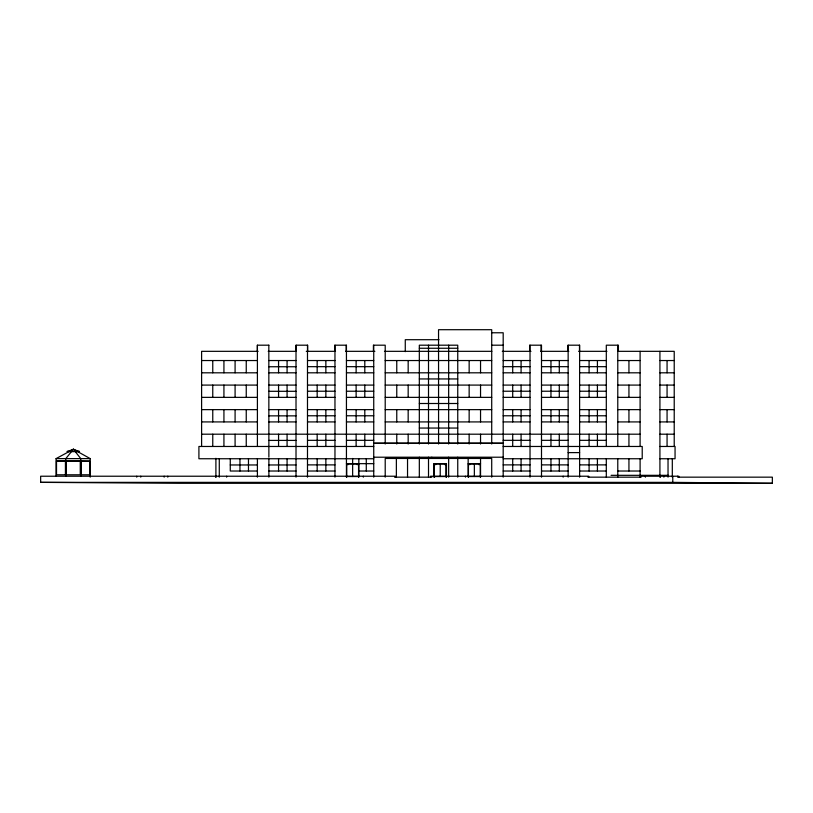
<?xml version="1.0" encoding="UTF-8"?>
<svg xmlns="http://www.w3.org/2000/svg" width="813" height="813" viewBox="0 0 813 813"><rect width="100%" height="100%" fill="white"/><g stroke="black" fill="none" stroke-linecap="round" stroke-linejoin="round"><path stroke-width="1.22" d="M71.127 452.058L65.802 458.613L65.802 476.225M56.067 476.225L56.067 458.613L73.404 449.254L79.491 451.642L67.205 451.642L73.404 449.254L90.202 458.613L90.202 477.16M491.824 332.771L503.186 332.771L503.186 477.16M439.01 339.702L405.27 339.702L405.27 351.663M257.355 351.46L257.355 345.19L268.879 345.19M491.713 345.19L503.186 345.19M419.325 348.259L457.749 348.259M258.138 351.328L201.604 351.328L201.604 446.469M268.209 351.328L296.176 351.328M306.277 351.328L335.515 351.328M345.545 351.328L374.874 351.328M384.468 351.328L491.835 351.328M502.302 351.328L530.97 351.328M540.625 351.328L568.836 351.328M578.632 351.328L606.935 351.328M617.778 351.328L674.221 351.328L674.221 446.469M201.604 360.535L257.406 360.535M268.879 360.535L296.013 360.535M307.487 360.535L334.966 360.535M346.44 360.535L373.736 360.535M385.21 360.535L491.713 360.535M503.186 360.535L530.025 360.535M541.499 360.535L568.185 360.535M579.618 360.535L606.305 360.535M617.778 360.535L640.105 360.535M659.922 360.535L674.221 360.535M268.879 366.744L296.013 366.744M307.487 366.673L334.966 366.673M346.44 366.673L373.736 366.673M503.186 366.673L530.025 366.673M541.499 366.673L568.185 366.673M579.618 366.673L606.305 366.673M201.604 372.811L257.406 372.811M268.879 372.811L296.013 372.811M307.487 372.811L334.966 372.811M346.44 372.811L373.736 372.811M385.21 372.811L491.713 372.811M503.186 372.811L530.025 372.811M541.499 372.811L568.185 372.811M579.618 372.811L606.305 372.811M617.778 372.811L640.105 372.811M659.922 372.811L674.221 372.811M419.325 378.949L457.749 378.949M201.604 385.088L257.406 385.088M268.879 385.088L296.013 385.088M307.487 385.088L334.966 385.088M346.44 385.088L373.736 385.088M385.21 385.088L491.713 385.088M503.186 385.088L530.025 385.088M541.499 385.088L568.185 385.088M579.618 385.088L606.305 385.088M617.778 385.088L640.105 385.088M659.922 385.088L674.221 385.088M268.879 391.297L296.013 391.297M307.487 391.226L334.966 391.226M346.44 391.226L373.736 391.226M503.186 391.226L530.025 391.226M541.499 391.226L568.185 391.226M579.618 391.226L606.305 391.226M201.604 397.364L257.406 397.364M268.879 397.364L296.013 397.364M307.487 397.364L334.966 397.364M346.44 397.364L373.736 397.364M385.21 397.364L491.713 397.364M503.186 397.364L530.025 397.364M541.499 397.364L568.185 397.364M579.618 397.364L606.305 397.364M617.778 397.364L640.105 397.364M659.922 397.364L674.221 397.364M419.325 403.502L457.749 403.502M201.604 409.64L257.406 409.64M268.879 409.64L296.013 409.64M307.487 409.64L334.966 409.64M346.44 409.64L373.736 409.64M385.21 409.64L491.713 409.64M503.186 409.64L530.025 409.64M541.499 409.64L568.185 409.64M579.618 409.64L606.305 409.64M617.778 409.64L640.105 409.64M659.922 409.64L674.221 409.64M268.879 415.86L296.013 415.86M307.487 415.778L334.966 415.778M346.44 415.778L373.736 415.778M503.186 415.778L530.025 415.778M541.499 415.778L568.185 415.778M579.618 415.778L606.305 415.778M201.604 421.917L257.406 421.917M268.879 421.917L296.013 421.917M307.487 421.917L334.966 421.917M346.44 421.917L373.736 421.917M385.21 421.917L491.713 421.917M503.186 421.917L530.025 421.917M541.499 421.917L568.185 421.917M579.618 421.917L606.305 421.917M617.778 421.917L640.105 421.917M659.922 421.917L674.221 421.917M419.325 428.055L457.749 428.055M201.604 434.193L640.105 434.193M659.922 434.193L674.221 434.193M268.879 440.412L296.013 440.412M307.487 440.331L334.966 440.331M346.44 440.331L373.736 440.331M503.186 440.331L530.025 440.331M541.499 440.331L568.185 440.331M579.618 440.331L606.305 440.331M373.736 443.248L503.186 443.248M373.736 446.469L198.911 446.469L198.911 458.745L373.736 458.745M503.186 446.469L642.219 446.469L642.219 458.745L503.186 458.745M659.922 446.469L675.054 446.469L675.054 458.745L659.821 458.745M67.205 451.327L79.491 451.327M568.145 452.607L579.618 452.607M373.736 457.211L503.186 457.211M56.067 458.613L90.202 458.613M80.274 461.205L66.381 461.205L66.381 474.792M89.674 461.205L81.056 461.205L81.056 474.792L89.674 474.792L89.674 461.195L81.137 461.042L81.137 474.792M346.44 463.664L373.736 463.664M434.061 463.664L434.051 477.16L434.03 463.664L446.439 463.664L446.428 477.16L446.408 463.664M468.156 463.664L480.544 463.664M346.714 464.569L348.269 464.569L348.269 463.938M358.563 464.569L356.998 464.569L356.998 463.938M434.315 464.569L435.88 464.569L435.88 463.938M446.154 464.569L444.589 464.569L444.589 463.938M468.43 464.569L469.985 464.569L469.985 463.938M480.28 464.569L478.715 464.569L478.715 463.938M230.272 464.965L257.406 464.965M268.879 464.965L296.013 464.965M307.487 464.884L334.966 464.884M503.186 464.884L530.025 464.884M541.499 464.884L568.185 464.884M579.618 464.884L606.305 464.884M257.406 471.022L230.272 471.022L230.272 458.745M268.879 471.022L296.013 471.022M307.487 471.022L334.966 471.022M358.828 471.022L373.736 471.022M503.186 471.022L530.025 471.022M541.499 471.022L568.185 471.022M579.618 471.022L606.305 471.022M617.778 471.022L640.105 471.022M65.507 474.792L56.514 474.792L56.514 461.012L65.426 461.032L65.426 474.792M611.071 475.32L668.438 475.32M346.714 476.53L358.563 476.53M434.315 476.53L446.154 476.53M468.43 476.53L480.28 476.53M394.61 477.16L431.845 477.16M587.89 477.16L641.081 477.16L641.081 476.225L678.835 476.225L678.835 477.16M678.449 477.16L772.35 477.16L772.35 483.298L178.535 483.298L40.65 482.363L40.65 476.225L395.392 476.225L395.392 477.16M40.65 482.363L672.768 482.363L772.35 483.298M56.514 461.022L65.507 461.195M75.609 452.058L80.772 458.613L80.772 476.225M677.625 476.225L677.625 477.16M672.768 476.225L672.768 482.363M672.31 458.745L672.31 477.16M668.032 458.745L668.032 477.16M667.067 360.535L667.067 372.811M667.067 385.088L667.067 397.364M667.067 409.64L667.067 421.917M667.067 434.193L667.067 446.469M663.896 476.225L663.896 477.16M660.329 476.225L660.329 477.16M659.922 351.328L659.922 477.16M645.39 476.225L645.39 477.16M640.105 351.328L640.105 446.469M640.105 458.745L640.105 477.16M628.937 360.535L628.937 372.811M628.937 385.088L628.937 397.364M628.937 409.64L628.937 421.917M628.937 434.193L628.937 446.469M628.937 458.745L628.937 471.022M618.408 351.46L618.408 345.19L606.305 345.19L606.305 446.469M617.778 345.19L617.778 446.469M617.778 458.745L617.778 477.16M606.305 458.745L606.305 477.16M597.413 360.535L597.413 372.811M597.413 385.088L597.413 397.364M597.413 409.64L597.413 421.917M597.413 434.193L597.413 446.469M597.413 458.745L597.413 471.022M589.09 360.535L589.09 372.811M589.09 385.088L589.09 397.364M589.09 409.64L589.09 421.917M589.09 434.193L589.09 446.469M589.09 458.745L589.09 471.022M588.714 477.16L588.714 476.225L430.565 476.225L430.565 477.16M579.618 477.16L579.618 345.19L568.013 345.19L568.013 351.46M579.486 345.19L579.486 351.46M568.145 345.19L568.145 477.16M563.155 476.225L563.155 477.16M559.293 360.535L559.293 372.811M559.293 385.088L559.293 397.364M559.293 409.64L559.293 421.917M559.293 434.193L559.293 446.469M559.293 458.745L559.293 471.022M550.96 360.535L550.96 372.811M550.96 385.088L550.96 397.364M550.96 409.64L550.96 421.917M550.96 434.193L550.96 446.469M550.96 458.745L550.96 471.022M541.499 477.16L541.499 345.19L529.619 345.19L529.619 351.46M541.102 345.19L541.102 351.46M530.025 345.19L530.025 477.16M521.082 360.535L521.082 372.811M521.082 385.088L521.082 397.364M521.082 409.64L521.082 421.917M521.082 434.193L521.082 446.469M521.082 458.745L521.082 471.022M512.708 360.535L512.708 372.811M512.708 385.088L512.708 397.364M512.708 409.64L512.708 421.917M512.708 434.193L512.708 446.469M512.708 458.745L512.708 471.022M501.956 443.248L374.966 443.248M491.713 444.02L491.713 329.702L438.542 329.702L438.583 444.02M491.713 477.16L491.713 458.451L385.21 458.451L385.21 477.16M480.544 360.535L480.544 372.811M480.544 385.088L480.544 397.364M480.544 409.64L480.544 421.917M480.544 434.193L480.544 444.02M480.544 458.451L480.544 477.16M480.28 477.16L480.28 463.938L468.43 463.938L468.43 477.16M474.355 463.938L474.355 476.53M469.152 360.535L469.152 372.811M469.152 385.088L469.152 397.364M469.152 409.64L469.152 421.917M469.152 434.193L469.152 444.02M468.156 458.451L468.156 477.16M465.473 476.225L465.473 477.16M457.749 444.02L457.749 345.19L419.325 345.19L419.325 444.02M457.749 457.211L457.749 477.16M448.654 345.19L448.654 444.02M448.654 457.211L448.654 477.16M446.134 477.16L446.164 463.938L434.305 463.938L434.335 477.16M440.229 463.938L440.229 476.53M434.569 476.225L434.569 477.16M431.815 457.211L431.815 458.451M428.512 345.19L428.512 444.02M428.512 457.211L428.512 477.16M419.325 457.211L419.325 477.16M408.167 360.535L408.167 372.811M408.167 385.088L408.167 397.364M408.167 409.64L408.167 421.917M408.167 434.193L408.167 444.02M407.537 458.451L407.537 477.16M396.764 360.535L396.764 372.811M396.764 385.088L396.764 397.364M396.764 409.64L396.764 421.917M396.764 434.193L396.764 444.02M396.368 458.451L396.368 477.16M385.21 444.02L385.21 345.19L373.411 345.19L373.411 351.47M373.736 345.19L373.736 477.16M366.287 458.745L366.287 471.022M364.803 360.535L364.803 372.811M364.803 385.088L364.803 397.364M364.803 409.64L364.803 421.917M364.803 434.193L364.803 446.469M363.32 476.225L363.32 477.16M358.828 458.745L358.828 477.16M358.563 477.16L358.563 463.938L346.714 463.938L346.714 477.16M356.124 360.535L356.124 372.811M356.124 385.088L356.124 397.364M356.124 409.64L356.124 421.917M356.124 434.193L356.124 446.469M352.639 458.451L352.639 463.664M352.639 463.938L352.639 476.53M346.44 477.16L346.44 345.19L334.763 345.19L334.763 351.46M346.236 345.19L346.236 351.46M334.966 345.19L334.966 477.16M325.861 360.535L325.861 372.811M325.861 385.088L325.861 397.364M325.861 409.64L325.861 421.917M325.861 434.193L325.861 446.469M325.861 458.745L325.861 471.022M317.172 360.535L317.172 372.811M317.172 385.088L317.172 397.364M317.172 409.64L317.172 421.917M317.172 434.193L317.172 446.469M317.172 458.745L317.172 471.022M307.649 351.46L307.649 345.19L296.013 345.19L296.013 477.16M307.487 345.19L307.487 477.16M296.176 345.19L296.176 351.46M287.08 360.535L287.08 372.811M287.08 385.088L287.08 397.364M287.08 409.64L287.08 421.917M287.08 434.193L287.08 446.469M287.08 458.745L287.08 471.022M278.564 360.535L278.564 372.811M278.564 385.088L278.564 397.364M278.564 409.64L278.564 421.917M278.564 434.193L278.564 446.469M278.564 458.745L278.564 471.022M268.829 345.19L268.879 457.211M268.879 458.745L268.879 477.16M257.406 345.19L257.406 446.469M257.406 458.745L257.406 477.16M248.473 458.745L248.473 471.022M246.248 360.535L246.248 372.811M246.248 385.088L246.248 397.364M246.248 409.64L246.248 421.917M246.248 434.193L246.248 446.469M239.957 458.745L239.957 471.022M235.089 360.535L235.089 372.811M235.089 385.088L235.089 397.364M235.089 409.64L235.089 421.917M235.089 434.193L235.089 446.469M226.644 476.225L226.644 477.16M223.931 360.535L223.931 372.811M223.931 385.088L223.931 397.364M223.931 409.64L223.931 421.917M223.931 434.193L223.931 446.469M219.286 458.745L219.286 477.16M215.902 458.288L215.902 477.16M215.852 476.225L215.852 477.16M212.762 360.535L212.762 372.811M212.762 385.088L212.762 397.364M212.762 409.64L212.762 421.917M212.762 434.193L212.762 446.469M167.793 476.225L167.793 477.16M164.155 476.225L164.155 477.16M140.761 476.225L140.761 477.16M136.747 476.225L136.747 477.16M76.097 451.642L73.404 449.254L70.711 451.642M80.253 461.032L66.26 461.032L66.26 474.792L80.274 474.792L80.253 461.032"/></g></svg>
